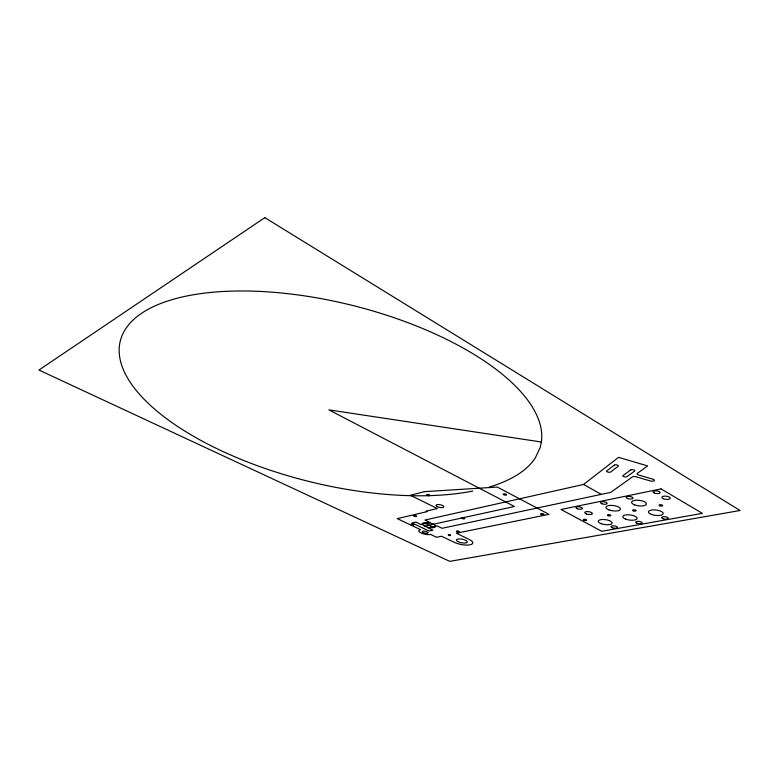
<?xml version="1.0" encoding="UTF-8"?>
<svg xmlns="http://www.w3.org/2000/svg" width="779" height="779" viewBox="0 0 779 779"><rect width="100%" height="100%" fill="white"/><g stroke="black" fill="none" stroke-linecap="round" stroke-linejoin="round"><path stroke-width="1.17" d="M472.678 491.082A216.62 90.656 14 0 1 142.226 397.29A216.62 90.656 14 0 1 287.344 293.625A216.62 90.656 14 0 1 541.376 442.005L540.139 447.613L535.27 457.974A216.62 90.656 14 0 1 489.29 487.031M583.588 484.441L618.575 457.341L647.661 465.93L637.193 473.457A2.902 1.139 6.6 0 0 638.644 475.005L652.812 479.153A2.882 1.12 6.4 0 1 654.078 480.799A2.882 1.12 6.4 0 1 650.222 480.925L636.131 476.797A2.873 1.12 6.8 0 0 632.499 476.826L610.843 492.338L442.073 528.289L437.058 525.864L427.914 527.841L432.9 530.236L429.063 531.044L412.052 522.933L415.859 522.076L420.933 524.501L430.047 522.485L424.964 520.031L583.588 484.441L601.271 494.383M424.584 526.146L514.393 506.506L328.884 409.871L541.376 442.005M425.47 523.498L432.462 526.857M448.295 534.793C450.72 537.247 452.102 533.839 448.295 534.793M506.506 494.714L506.292 494.996A1.655 0.613 9.8 0 1 503.711 494.743A1.655 0.613 9.8 0 1 504.042 493.808L504.87 493.847A1.655 0.613 9.8 0 1 506.506 494.714M427.846 532.885L427.603 533.079A2.892 0.954 11.4 0 1 423.182 532.593A2.892 0.954 11.4 0 1 423.455 531.112L424.127 531.122A2.892 0.954 11.4 0 1 426.921 531.804A2.892 0.954 11.4 0 1 427.846 532.885M614.261 465.141L606.812 470.847A2.142 0.847 7.3 0 0 607.854 472.093A2.142 0.847 7.3 0 0 610.678 471.977L618.175 466.29A2.171 0.876 7.1 0 0 617.143 465.014A2.171 0.876 7.1 0 0 614.261 465.141M630.678 469.971L623.005 475.589A2.142 0.837 7 0 0 622.927 476.232L625.099 477.011A2.142 0.837 7 0 0 626.852 476.719L634.573 471.11A2.181 0.867 6.7 0 0 634.048 470.019L633.57 469.854A2.181 0.867 6.7 0 0 630.678 469.971M264.831 217.643L38.95 370.044L449.765 561.357L740.05 510.498L264.831 217.643M424.36 491.666L410.358 495.259L437.301 508.56L426.123 511.18L427.077 511.647L397.28 518.619L420.485 529.642A6.914 2.269 11.4 0 0 420.008 532.349A6.914 2.269 11.4 0 0 427.827 534.647L430.729 534.501L436.532 537.267L441.527 536.244L454.498 542.427A11.12 3.622 10.8 0 0 469.922 544.813A11.12 3.622 10.8 0 0 469.367 539.535L456.348 533.226L548.961 514.354L497.275 487.06L424.36 491.666M661.03 488.9L561.055 509.495L601.748 531.297L702.366 513.351L661.03 488.9M608.175 515.679A1.694 0.613 7.7 0 0 610.814 515.542A1.694 0.613 7.7 0 0 608.418 514.646A1.694 0.613 7.7 0 0 608.175 515.679M586.402 513.974A3.876 1.402 8.1 0 0 592.381 513.643A3.876 1.402 8.1 0 0 586.869 511.599A3.876 1.402 8.1 0 0 586.402 513.974M633.376 510.858A1.743 0.633 7.1 0 0 636.122 510.703A1.743 0.633 7.1 0 0 633.697 509.787A1.743 0.633 7.1 0 0 633.376 510.858M634.583 504.88A7.508 2.785 7 0 0 646.443 504.188A7.508 2.785 7 0 0 636.054 500.215A7.508 2.785 7 0 0 634.583 504.88M609.022 509.914A7.303 2.668 7.6 0 0 620.425 509.271A7.303 2.668 7.6 0 0 610.191 505.396A7.303 2.668 7.6 0 0 609.022 509.914M601.943 503.779A3.33 1.237 7.7 0 0 607.123 503.468A3.33 1.237 7.7 0 0 602.41 501.686A3.33 1.237 7.7 0 0 601.943 503.779M654.487 493.088A3.535 1.344 6.4 0 0 660.095 492.718A3.535 1.344 6.4 0 0 655.236 490.838A3.535 1.344 6.4 0 0 654.487 493.088M627.592 498.56A3.428 1.285 7.1 0 0 632.976 498.219A3.428 1.285 7.1 0 0 628.195 496.389A3.428 1.285 7.1 0 0 627.592 498.56M659.764 505.805A1.792 0.662 6.5 0 0 662.617 505.639A1.792 0.662 6.5 0 0 660.154 504.695A1.792 0.662 6.5 0 0 659.764 505.805M663.504 498.784A4.216 1.587 6.3 0 0 670.222 498.375A4.216 1.587 6.3 0 0 664.468 496.145A4.216 1.587 6.3 0 0 663.504 498.784M577.434 508.765A3.243 1.188 8.3 0 0 582.429 508.473A3.243 1.188 8.3 0 0 577.784 506.749A3.243 1.188 8.3 0 0 577.434 508.765M601.222 523.702A7.04 2.493 7.9 0 0 612.177 523.176A7.04 2.493 7.9 0 0 602.264 519.486A7.04 2.493 7.9 0 0 601.222 523.702M612.382 527.734A3.184 1.12 7.7 0 0 617.357 527.5A3.184 1.12 7.7 0 0 612.878 525.844A3.184 1.12 7.7 0 0 612.382 527.734M625.722 519.165A7.235 2.6 7.3 0 0 637.095 518.59A7.235 2.6 7.3 0 0 627.037 514.802A7.235 2.6 7.3 0 0 625.722 519.165M662.841 518.648A3.369 1.207 6.6 0 0 668.207 518.386A3.369 1.207 6.6 0 0 663.601 516.643A3.369 1.207 6.6 0 0 662.841 518.648M651.351 514.413A7.439 2.707 6.7 0 0 663.172 513.789A7.439 2.707 6.7 0 0 652.968 509.894A7.439 2.707 6.7 0 0 651.351 514.413M637.047 523.293A3.272 1.159 7.2 0 0 642.208 523.04A3.272 1.159 7.2 0 0 637.67 521.346A3.272 1.159 7.2 0 0 637.047 523.293M584.084 520.294A1.646 0.584 8.2 0 0 586.626 520.168A1.646 0.584 8.2 0 0 584.269 519.301A1.646 0.584 8.2 0 0 584.084 520.294M424.545 526.117A6.816 2.279 11.4 0 0 435.539 526.799A6.816 2.279 11.4 0 0 426.853 522.592A6.816 2.279 11.4 0 0 424.545 526.117M437.311 506.691A3.953 1.392 11.1 0 0 443.709 507.032A3.953 1.392 11.1 0 0 438.704 504.529A3.953 1.392 11.1 0 0 437.311 506.691M541.152 514.403A1.626 0.584 9.1 0 0 543.869 514.549A1.626 0.584 9.1 0 0 541.96 513.536A1.626 0.584 9.1 0 0 541.152 514.403M458.13 541.697A5.57 1.821 10.8 0 0 467.225 542.301A5.57 1.821 10.8 0 0 460.282 538.951A5.57 1.821 10.8 0 0 458.13 541.697M462.249 518.512A1.529 0.526 10.7 0 0 464.751 518.658A1.529 0.526 10.7 0 0 462.833 517.704A1.529 0.526 10.7 0 0 462.249 518.512M411.468 524.754A1.461 0.487 11.7 0 0 413.805 524.9A1.461 0.487 11.7 0 0 411.916 523.994A1.461 0.487 11.7 0 0 411.468 524.754M414.233 516.195A1.5 0.506 11.6 0 0 416.638 516.331A1.5 0.506 11.6 0 0 414.701 515.396A1.5 0.506 11.6 0 0 414.233 516.195M427.233 495.347A1.587 0.575 11.4 0 0 429.784 495.463A1.587 0.575 11.4 0 0 427.759 494.451A1.587 0.575 11.4 0 0 427.233 495.347M456.913 531.697A1.48 0.497 10.8 0 0 459.318 531.843A1.48 0.497 10.8 0 0 457.468 530.937A1.48 0.497 10.8 0 0 456.913 531.697"/></g></svg>
